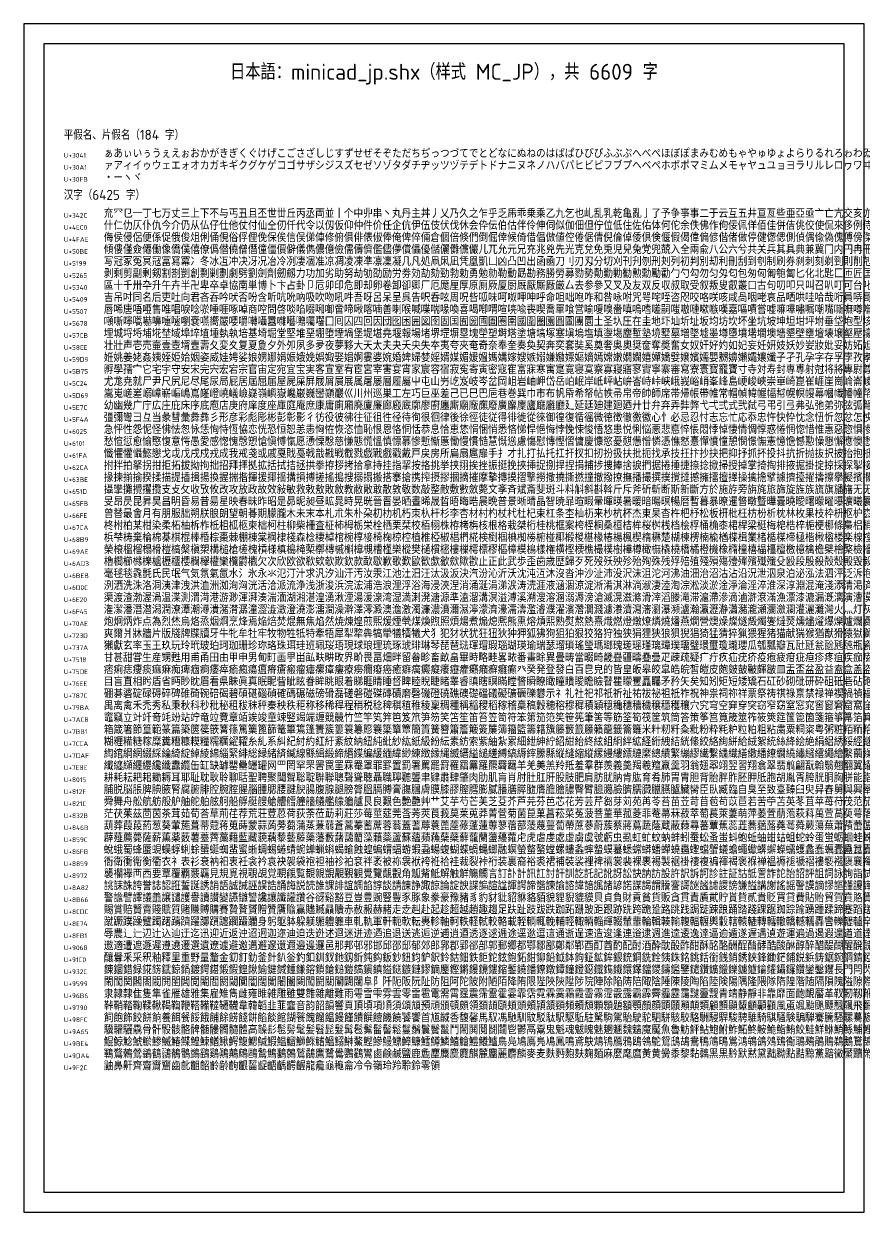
# Model space of a CAD drawing. Extents: x 0 to 2140, y 0 to 594.
# Drawn here: x 1290 to 1710, y 0 to 594 of the extents above; entities that cross this region are included whole.
import ezdxf
from ezdxf.enums import TextEntityAlignment as Align

# ---------------------------------------------------------------- set-up
doc = ezdxf.new("R2010")
doc.units = 0
for name, color, linetype, true_color in [('FRAME', 7, 'Continuous', 0xffffff), ('NOTE', 7, 'Continuous', 0xc0c0c0), ('TEXT', 7, 'Continuous', 0xffffff), ('TITLE', 2, 'Continuous', 0xffff00)]:
    doc.layers.add(name, color=color, linetype=linetype, true_color=true_color)
doc.styles.add('MC_JP', font='tssdeng.shx', dxfattribs={"bigfont": 'minicad_jp.shx'})
doc.styles.get("Standard").update_dxf_attribs({"font": 'tssdeng.shx', "bigfont": 'TSSDCHN.SHX'})

msp = doc.modelspace()

# ---------------------------------------------------------------- linework, layer by layer
at = {"layer": 'FRAME'}
for p, q in [((1290, 594), (1290, 0)), ((1710, 594), (1290, 594)), ((1710, 0), (1710, 594)), ((1300, 584), (1300, 10)), ((1700, 584), (1300, 584)), ((1700, 10), (1700, 584)), ((1300, 10), (1700, 10)), ((1290, 0), (1710, 0))]:
    msp.add_line(p, q, dxfattribs=at)

# ---------------------------------------------------------------- texts
at = {"layer": 'NOTE'}
for s, p in [('U+3041', (1310, 527)), ('U+30A1', (1310, 521)), ('U+30FB', (1310, 515)), ('U+342C', (1310, 497)), ('U+4EC0', (1310, 491)), ('U+4FAE', (1310, 485)), ('U+50BE', (1310, 479)), ('U+5199', (1310, 473)), ('U+5265', (1310, 467)), ('U+5340', (1310, 461)), ('U+5409', (1310, 455)), ('U+5507', (1310, 449)), ('U+5678', (1310, 443)), ('U+57CB', (1310, 437)), ('U+58EE', (1310, 431)), ('U+59D9', (1310, 425)), ('U+5B75', (1310, 419)), ('U+5C24', (1310, 413)), ('U+5D69', (1310, 407)), ('U+5E7C', (1310, 401)), ('U+5F4A', (1310, 395)), ('U+6025', (1310, 389)), ('U+6101', (1310, 383)), ('U+61FA', (1310, 377)), ('U+62CA', (1310, 371)), ('U+63BE', (1310, 365)), ('U+651D', (1310, 359)), ('U+65FB', (1310, 353)), ('U+66FE', (1310, 347)), ('U+67CA', (1310, 341)), ('U+68B9', (1310, 335)), ('U+69AE', (1310, 329)), ('U+6AD3', (1310, 323)), ('U+6BEB', (1310, 317)), ('U+6D0C', (1310, 311)), ('U+6E20', (1310, 305)), ('U+6F45', (1310, 299)), ('U+70AE', (1310, 293)), ('U+723D', (1310, 287)), ('U+737A', (1310, 281)), ('U+7518', (1310, 275)), ('U+75DE', (1310, 269)), ('U+76EE', (1310, 263)), ('U+787C', (1310, 257)), ('U+79BA', (1310, 251)), ('U+7AC8', (1310, 245)), ('U+7BB1', (1310, 239)), ('U+7CCA', (1310, 233)), ('U+7DAF', (1310, 227)), ('U+7E8E', (1310, 221)), ('U+8015', (1310, 215)), ('U+812F', (1310, 209)), ('U+821C', (1310, 203)), ('U+832B', (1310, 197)), ('U+846B', (1310, 191)), ('U+859C', (1310, 185)), ('U+86FB', (1310, 179)), ('U+8859', (1310, 173)), ('U+8972', (1310, 167)), ('U+8A82', (1310, 161)), ('U+8B66', (1310, 155)), ('U+8CDC', (1310, 149)), ('U+8E74', (1310, 143)), ('U+8FB1', (1310, 137)), ('U+9068', (1310, 131)), ('U+91C0', (1310, 125)), ('U+932C', (1310, 119)), ('U+9599', (1310, 113)), ('U+96B6', (1310, 107)), ('U+9790', (1310, 101)), ('U+98FC', (1310, 95)), ('U+9A65', (1310, 89)), ('U+9BE4', (1310, 83)), ('U+9DA4', (1310, 77)), ('U+9F2C', (1310, 71))]:
    msp.add_text(s, height=2.4, dxfattribs=at).set_placement(p)
at = {"layer": 'TEXT', "style": 'MC_JP'}
for s, p in [('ぁあぃいぅうぇえぉおかがきぎくぐけげこごさざしじすずせぜそぞただちぢっつづてでとどなにぬねのはばぱひびぴふぶぷへべぺほぼぽまみむめもゃやゅゆょよらりるれろゎわゐゑをんゔゕゖ゛゜ゝゞ', (1330, 527)), ('ァアィイゥウェエォオカガキギクグケゲコゴサザシジスズセゼソゾタダチヂッツヅテデトドナニヌネノハバパヒビピフブプヘベペホボポマミムメモャヤュユョヨラリルレロヮワヰヱヲンヴヵヶヷヸヹヺ', (1330, 521)), ('・ーヽヾ', (1330, 515)), ('㐬㓁㔾一丁七万丈三上下不与丐丑且丕世丗丘丙丞両並丨个中丱串丶丸丹主丼丿乂乃久之乍乎乏乕乖乗乘乙九乞也乢乱乳乾亀亂亅了予争亊事二于云互五井亘亙些亜亞亟亠亡亢交亥亦亨享京亭亮亰亳亶人亻', (1330, 497)), ('什仁仂仄仆仇今介仍从仏仔仕他仗付仙仝仞仟代令以仭仮仰仲件价任企伉伊伍伎伏伐休会伜伝伯估伴伶伸伺似伽佃但佇位低住佐佑体何佗余佚佛作佝佞佩佯佰佳併佶佻佼使侃來侈例侍侏侑侖侘供依侠価侫侭', (1330, 491)), ('侮侯侵侶便係促俄俊俎俐俑俔俗俘俚俛保俟信俣俤俥修俯俱俳俵俶俸俺俾倅倆倉個倍倏們倒倔倖候倚借倡倣値倥倦倨倩倪倫倬倭倶倹偃假偈偉偏偐偕偖做停健偬偲側偵偶偸偽傀傅傍傑傘備傚催傭傲傳傴債傷', (1330, 485)), ('傾僂僅僉僊働像僑僕僖僚僞僣僥僧僭僮僵價僻儀儁儂億儉儒儔儕儖儘儚償儡優儲儷儺儻儼儿兀允元兄充兆兇先光克兌免兎児兒兔党兜兢入全兩兪八公六兮共关兵其具典兼冀冂内円冉冊册再冏冐冑冒冓冕冖冗', (1330, 479)), ('写冠冢冤冥冦冨冩冪冫冬冰冱冲决冴况冶冷冽凄凅准凉凋凌凍凖凛凜凝几凡処凧凩凪凭凰凱凵凶凸凹出函凾刀刂刃刄分切刈刊刋刎刑刔列初判別刧利刪刮到刳制刷券刹刺刻剃剄則削剋剌前剏剔剖剛剝剞剣剤', (1330, 473)), ('剥剩剪副剰剱割剳剴創剽剿劃劇劈劉劍劑劒劔力功加劣助努劫劬劭励労劵効劼劾勁勃勅勇勉勍勒動勗勘務勝勞募勠勢勣勤勦勧勲勳勵勸勹勺勾勿匀匁匂包匆匈匍匏匐匕化北匙匚匝匠匡匣匪匯匱匳匸匹区医匿', (1330, 467)), ('區十千卅卆升午卉半卍卑卒卓協南単博卜卞占卦卩卮卯印危即却卵卷卸卻卿厂厄厖厘厚原厠厥厦厨厩厭厮厰厳厶去参參又叉及友双反収叔取受叙叛叟叡叢口古句叨叩只叫召叭叮可台叱史右叶号司叺吁吃各合', (1330, 461)), ('吉吊吋同名后吏吐向君吝吞吟吠否吩含听吭吮吶吸吹吻吼吽吾呀呂呆呈呉告呎呑呟周呪呰呱味呵呶呷呻呼命咀咄咆咋和咎咏咐咒咢咤咥咨咫咬咯咲咳咸咼咽咾哀品哂哄哇哈哉哘員哢哥哦哨哩哭哮哲哺哽唄唆', (1330, 455)), ('唇唏唐唔唖售唯唱唳唸唹唾啀啄啅商啌問啓啖啗啜啝啣啻啼啾喀喃善喇喉喊喋喘喙喚喜喝喞喟喧喨喩喪喫喬單喰営喻嗄嗅嗇嗔嗚嗜嗟嗣嗤嗷嗹嗽嗾嘆嘉嘔嘖嘗嘘嘛嘩嘯嘱嘲嘴嘶嘸噂噌噎噐噓噛噤器噪噫噬噴', (1330, 449)), ('噸噺嚀嚆嚇嚊嚏嚔嚠嚢嚥嚮嚴嚶嚼囀囁囂囃囈囎囑囓囗囘囚四回因団囮困囲図囹固国囿圀圃圄圈圉國圍圏園圓圖團圜土圣圦圧在圭地圷圸圻址坂均坊坎坏坐坑坡坤坦坩坪坿垂垈垉型垓垠垢垣垤垪垰垳埀埃埆', (1330, 443)), ('埋城埒埓埔埖埜域埠埣埴埵埶執培基埼堀堂堅堆堊堋堕堙堝堡堤堪堯堰報場堵堺堽塀塁塊塋塑塒塔塗塘塙塚塞塡塢塩填塰塲塵塹塾境墅墓増墜墟墨墫墮墳墸墹墺墻墾壁壅壇壊壌壑壓壕壗壘壙壜壞壟壤壥士壬', (1330, 437)), ('壮壯声壱売壷壹壺壻壼壽夂変夊复夏夐夕外夘夙多夛夜夢夥大天太夫夬夭央失夲夷夸夾奄奇奈奉奎奏奐契奔奕套奘奚奠奢奥奧奨奩奪奬奮女奴奸好妁如妃妄妊妍妓妖妙妛妝妣妥妨妬妲妹妻妾姆姉始姐姑姓委', (1330, 431)), ('姙姚姜姥姦姨姪姫姶姻姿威娃娉娑娘娚娜娟娠娥娩娯娵娶娼婀婁婆婉婚婢婦婪婬婿媒媚媛媼媽媾嫁嫂嫉嫋嫌嫐嫖嫗嫡嫣嫦嫩嫺嫻嬉嬋嬌嬖嬢嬪嬬嬰嬲嬶嬾孀孃孅子孑孔孕字存孚孛孜孝孟季孤孥学孩孫孰孱孳', (1330, 425)), ('孵學孺宀它宅宇守安宋完宍宏宕宗官宙定宛宜宝実客宣室宥宦宮宰害宴宵家宸容宿寂寃寄寅密寇寉富寐寒寓寔寛寝寞察寡寢寤寥實寧寨審寫寮寰寳寵寶寸寺対寿封専尃射尅将將專尉尊尋對導小少尓尖尚尠尢', (1330, 419)), ('尤尨尭就尸尹尺尻尼尽尾尿局屁居屆屈届屋屍屎屏屐屑屓展属屠屡層履屬屮屯山屶屹岌岐岑岔岡岨岩岫岬岱岳岶岷岸岻岼岾峅峇峙峠峡峨峩峪峭峯峰島峺峻峽崇崋崎崑崔崕崖崗崘崙崚崛崟崢崩嵋嵌嵎嵐嵒嵜', (1330, 413)), ('嵩嵬嵯嵳嵶嶂嶄嶇嶋嶌嶐嶝嶢嶬嶮嶷嶺嶼嶽巉巌巍巒巓巖巛川州巡巣工左巧巨巫差己已巳巴巵巷巻巽巾市布帆帋希帑帖帙帚帛帝帥師席帯帰帳帶帷常帽幀幃幄幅幇幌幎幔幕幗幟幡幢幣幤干平年幵并幸幹幺幻', (1330, 407)), ('幼幽幾广庁広庄庇床序底庖店庚府庠度座庫庭庵庶康庸廁廂廃廈廉廊廏廐廓廖廚廛廝廟廠廡廢廣廨廩廬廰廱廳廴延廷廸建廻廼廾廿弁弃弄弉弊弋弌弍式弐弑弓弔引弖弗弘弛弟弥弦弧弩弭弯弱張強弸弼弾彁彈', (1330, 401)), ('彊彌彎彐彑当彖彗彙彜彝彡形彦彩彪彫彬彭彰影彳彷役彼彿往征徂徃径待徇很徊律後徐徑徒従得徘徙從徠御徨復循徭微徳徴徹徼徽心忄必忌忍忖志忘忙応忝忠忤快忰忱念忸忻忽忿怎怏怐怒怕怖怙怛怜思怠怡', (1330, 395)), ('急怦性怨怩怪怫怯怱怺恁恂恃恆恊恋恍恐恒恕恙恚恟恠恢恣恤恥恨恩恪恫恬恭息恰恵恷悁悃悄悉悋悌悍悒悔悖悗悚悛悟悠患悦悧悩悪悲悳悴悵悶悸悼悽情惆惇惑惓惘惚惜惟惠惡惣惧惨惰惱想惴惶惷惹惺惻愀', (1330, 389)), ('愁愃愆愈愉愍愎意愕愚愛感愡愧愨愬愴愼愽愾愿慂慄慇慈慊態慌慍慎慓慕慘慙慚慝慟慢慣慥慧慨慫慮慯慰慱慳慴慵慶慷慾憂憇憊憎憐憑憔憖憙憚憤憧憩憫憬憮憲憶憺憾懃懆懇懈應懊懋懌懍懐懣懦懲懴懶懷懸', (1330, 383)), ('懺懼懽懾懿戀戈戉戊戌戍戎成我戒戔或戚戛戝戞戟戠戡戦截戮戯戰戲戳戴戸戻房所扁扇扈扉手扌才扎打払托扛扞扠扣扨扮扱扶批扼找承技抂抃抄抉把抑抒抓抔投抖抗折抛抜択披抬抱抵抹抻押抽拂担拆拇拈拉', (1330, 377)), ('拊拌拍拏拐拑拒拓拔拗拘拙招拜拝拠拡括拭拮拯拱拳拵拶拷拾拿持挂指挈按挌挑挙挟挧挨挫振挺挽挾挿捉捌捍捏捐捕捗捜捧捨捩捫据捲捶捷捺捻掀掃授掉掌掎掏排掖掘掛掟掠採探掣接控推掩措掫掬掲掴掵掻', (1330, 371)), ('掾揀揃揄揆揉描提插揖揚換握揣揩揮援揶揺搆損搏搓搖搗搜搦搨搬搭搴搶携搾摂摎摑摘摧摩摯摶摸摺撃撈撒撓撕撚撞撤撥撩撫播撮撰撲撹撻撼擁擂擅擇操擒擔擘據擠擡擢擣擦擧擬擯擱擲擴擶擺擽擾攀攅攘攜', (1330, 365)), ('攝攣攤攪攫攬支攴攵收攷攸改攻放政故效敍敏救敕敖敗敘教敝敞敢散敦敬数敲整敵敷數斂斃文斈斉斌斎斐斑斗料斛斜斟斡斤斥斧斫斬断斯新斷方於施斿旁旃旄旅旆旋旌族旒旗旙旛无旡既日旦旧旨早旬旭旱旺', (1330, 359)), ('旻昂昃昆昇昊昌明昏易昔昜星映春昧昨昭是昴昵昶昼昿晁時晃晄晉晋晏晒晝晞晟晢晤晦晧晨晩普景晰晴晶智暁暃暄暇暈暉暎暑暖暗暘暝暢暦暫暮暴暸暹暼暾曁曄曇曉曖曙曚曜曝曠曦曩曰曲曳更曵曷書曹曼曽', (1330, 353)), ('曾替最會月有朋服朏朔朕朖朗望朝朞期朦朧木未末本札朮朱朴朶朷朸机朽朿杁杆杉李杏材村杓杖杙杜杞束杠条杢杣杤来杪杭杯杰東杲杳杵杷杼松板枅枇枉枋枌析枕林枚果枝枠枡枢枦枩枯枳枴架枷枸枹柁柄柆', (1330, 347)), ('柊柎柏某柑染柔柘柚柝柞柢柤柧柩柬柮柯柱柳柴柵査柾柿栂栃栄栓栖栗栞校栢栩株栫栲栴核根格栽桀桁桂桃框案桍桎桐桑桓桔桙桜桝桟档桧桴桶桷桼桾桿梁梃梅梍梏梓梔梗梛條梟梠梢梦梧梨梭梯械梱梳梵梶', (1330, 341)), ('梹梺梼棄棆棉棊棋棍棒棔棕棗棘棚棟棠棡棣棧森棯棲棹棺椀椁椄椅椈椋椌植椎椏椒椙椚椛検椡椢椣椥椦椨椪椰椴椶椹椽椿楊楓楔楕楙楚楜楝楞楠楡楢楪楫業楮楯楳楴極楷楸楹楼楽楾榁概榊榎榑榔榕榛榜榠榧', (1330, 335)), ('榮榱榲榴榻榾榿槁槃槇槊構槌槍槎槐槓様槙槝槞槧槨槫槭槲槹槻槽槿樂樅樊樋樌樒樓樔樗標樛樞樟模樢樣権横樫樮樵樶樸樹樺樽橄橅橇橈橋橘橙機橡橢橦橲橸橿檀檄檍檎檐檗檜檠檢檣檪檬檮檳檸檻櫁櫂櫃櫑', (1330, 329)), ('櫓櫚櫛櫞櫟櫨櫪櫺櫻欄欅權欒欖欝欟欠次欣欧欲欷欸欹欺欽款歃歇歉歌歎歐歓歔歙歛歟歡止正此武歩歪歯歳歴歸歹死歿殀殃殄殆殉殊残殍殕殖殘殞殤殪殫殯殱殲殳殴段殷殺殻殼殿毀毅毆毋母毎毒毓比毘毛毟', (1330, 323)), ('毫毬毯毳氈氏民氓气気氛氣氤水氵氷永氺氾汀汁求汎汐汕汗汚汝汞江池汢汨汪汰汲汳決汽汾沁沂沃沈沌沍沐沒沓沖沙沚沛没沢沫沮沱河沸油沺治沼沽沾沿況泄泅泉泊泌泓法泗泙泛泝泡波泣泥注泪泯泰泱泳洋', (1330, 317)), ('洌洒洗洙洛洞洟津洩洪洫洲洳洵洶洸活洽派流浄浅浙浚浜浣浤浦浩浪浬浮浴海浸浹涅消涌涎涓涕涙涛涜涯液涵涸涼淀淅淆淇淋淌淑淒淕淘淙淞淡淤淦淨淪淫淬淮深淳淵混淹淺添清渇済渉渊渋渓渕渙渚減渝渟', (1330, 311)), ('渠渡渣渤渥渦温渫測渭渮港游渺渾湃湊湍湎湖湘湛湟湧湫湮湯湲湶湾湿満溂溌溏源準溘溜溝溟溢溥溪溯溲溶溷溺溽滂滄滅滉滋滌滑滓滔滕滝滞滬滯滲滴滷滸滾滿漁漂漆漉漏漑漓演漕漠漢漣漫漬漱漲漸漾漿潁', (1330, 305)), ('潅潔潘潛潜潟潤潦潭潮潯潰潴潸潺潼澀澁澂澄澆澎澑澗澡澣澤澪澱澳澹激濁濂濃濆濔濕濘濛濟濠濡濤濫濬濮濯濱濳濶濺濾瀁瀆瀉瀋瀏瀑瀕瀘瀚瀛瀝瀞瀟瀦瀧瀬瀰瀲瀾灌灑灘灣火灬灯灰灸灼災炉炊炎炒炙炬炭', (1330, 299)), ('炮炯炳炸点為烈烋烏烙烝烟烱烹烽焉焔焙焚焜無焦焰然焼煉煌煎煕煖煙煢煤煥煦照煩煬煮煽熄熈熊熏熔熕熙熟熨熬熱熹熾燃燈燉燎燐燒燔燕燗營燠燥燦燧燬燭燮燵燹燻燼燿爆爍爐爛爨爪爬爭爰爲爵父爺爻爼', (1330, 293)), ('爽爾爿牀牆片版牋牌牒牘牙牛牝牟牡牢牧物牲牴特牽牾犀犁犂犇犒犖犠犢犧犬犭犯犲状犹狂狃狄狆狎狐狒狗狙狛狠狡狢狩独狭狷狸狹狼狽猊猖猗猛猜猝猟猥猩猪猫献猯猴猶猷猾猿獄獅獎獏獗獣獨獪獰獲獵獸', (1330, 287)), ('獺獻玄率玉王玖玩玲玳玻珀珂珈珊珍珎珞珠珥珪班珮珱珸現球琅理琉琢琥琲琳琴琵琶琺琿瑁瑕瑙瑚瑛瑜瑞瑟瑠瑣瑤瑩瑪瑯瑰瑳瑶瑾璃璋璞璢璧環璽瓊瓏瓔瓜瓠瓢瓣瓦瓧瓩瓮瓰瓱瓲瓶瓷瓸甃甄甅甌甍甎甑甓甕', (1330, 281)), ('甘甚甜甞生産甥甦用甫甬田由甲申男甸町画甼畄畆畉畊畋界畍畏畐畑畔留畚畛畜畝畠畢畤略畦畧畩番畫畭異畳畴當畷畸畿疂疆疇疉疊疋疎疏疑疒疔疚疝疣疥疫疱疲疳疵疸疹疼疽疾痂痃病症痊痍痒痔痕痘痙痛', (1330, 275)), ('痞痢痣痩痰痲痳痴痺痼痾痿瘁瘉瘋瘍瘟瘠瘡瘢瘤瘧瘰瘴瘻療癆癇癈癌癒癖癘癜癡癢癧癨癩癪癬癰癲癶癸発登發白百皀皃的皆皇皈皋皎皐皓皖皙皚皮皰皴皷皸皹皺皿盂盃盆盈益盍盒盖盗盛盜盞盟盡監盤盥盧盪', (1330, 269)), ('目盲直相盻盾省眄眇眈眉看県眛眞真眠眤眥眦眩眷眸眺眼着睇睚睛睡督睥睦睨睫睹睾睿瞋瞎瞑瞞瞠瞥瞬瞭瞰瞳瞶瞹瞻瞼瞽瞿矇矍矗矚矛矜矢矣知矧矩短矮矯石矼砂砌砒研砕砠砥砦砧砲破砺砿硅硝硫硬硯硲硴', (1330, 263)), ('硼碁碆碇碌碍碎碑碓碕碗碚碣碧碩碪碯碵確碼碾磁磅磆磊磋磐磑磔磚磧磨磬磯磴磽礁礇礎礑礒礙礦礪礫礬示礻礼社祀祁祇祈祉祐祓祕祖祗祚祝神祟祠祢祥票祭祷祺祿禀禁禄禅禊禍禎福禝禦禧禪禮禰禱禳禸禹', (1330, 257)), ('禺离禽禾禿秀私秉秋科秒秕秘租秡秣秤秦秧秩秬称移稀稈程稍税稔稗稘稙稚稜稟稠種稱稲稷稻稼稽稾稿穀穂穃穆穉積穎穏穐穗穡穢穣穩穫穰穴究穹空穽穿突窃窄窈窒窓窕窖窗窘窟窩窪窮窯窰窶窺窿竃竄竅竇', (1330, 251)), ('竈竊立竍竏竒竓竕站竚竜竝竟章竡竢竣童竦竪竭端竰競竸竹竺竿笂笄笆笈笊笋笏笑笘笙笛笞笠笥符笨第笳笵笶笹筅筆筈等筋筌筍筏筐筑筒答策筝筥筧筬筮筰筱筴筵筺箆箇箋箍箏箒箔箕算箘箙箚箜箝箟管箪箭', (1330, 245)), ('箱箴箸節篁範篆篇築篋篌篏篝篠篤篥篦篩篭篳篶篷簀簇簍簑簒簓簔簗簞簟簡簣簧簪簫簷簸簽簾簿籀籃籌籍籏籐籔籖籘籟籠籤籥籬米籵籾粁粂粃粉粋粍粐粒粕粗粘粛粟粡粢粤粥粧粨粫粭粮粱粲粳粹粽精糀糂糅', (1330, 239)), ('糊糎糒糖糘糜糞糟糠糢糧糯糲糴糶糸糺系糾紀紂約紅紆紊紋納紐純紕紗紘紙級紛紜素紡索紫紬紮累細紲紳紵紹紺紿終絃組絅絆絋経絎絏結絖絛絞絡絢絣給絨絮統絲絳絵絶絹絽綉綏經継続綛綜綟綢綣綫綬維綮', (1330, 233)), ('綯綰綱網綴綵綸綺綻綽綾綿緇緊緋総緑緒緕緘線緜緝緞締緡緤編緩緬緯緲練緻縁縄縅縉縊縋縒縛縞縟縡縢縣縦縫縮縱縲縵縷縹縺縻總績繁繃繆繊繋繍織繕繖繙繚繝繞繡繦繧繩繪繫繭繰繹繻繼繽繿纂纃纈纉續', (1330, 227)), ('纎纏纐纒纓纔纖纛纜缶缸缺罅罌罍罎罐网罒罔罕罘罟罠罣罧罨罩罪罫置罰署罵罷罸罹羂羃羅羆羇羈羊羌美羔羚羝羞羣群羨義羮羯羲羶羸羹羽翁翅翆翊翌習翔翕翠翡翦翩翫翰翳翹翻翼耀老耂考耄者耆耋而耐耒', (1330, 221)), ('耕耗耘耙耜耡耨耳耶耻耽耿聆聊聒聖聘聚聞聟聡聢聨聯聰聲聳聴聶職聹聽聾聿肄肅肆肇肉肋肌肓肖肘肚肛肝股肢肥肩肪肬肭肯肱育肴肺胃胄胆背胎胖胙胚胛胝胞胡胤胥胯胱胴胸胼能脂脅脆脇脈脉脊脚脛脣脩', (1330, 215)), ('脯脱脳脹脾腆腋腎腐腑腓腔腕腟腥腦腫腮腰腱腴腸腹腺腿膀膂膃膈膊膏膓膕膚膜膝膠膣膤膨膩膰膳膵膸膺膽膾膿臀臂臆臈臉臍臑臓臘臙臚臟臠臣臥臧臨自臭至致臺臻臼臾舁舂舅與興舉舊舌舍舎舐舒舖舗舘舛', (1330, 209)), ('舜舞舟舩航舫般舮舳舵舶舷舸船艀艇艘艙艚艝艟艢艤艦艨艪艫艮良艱色艶艷艸艹艾芋芍芒芙芝芟芥芦芫芬芭芯花芳芸芹芻芽苅苑苒苓苔苗苙苛苜苞苟苡苣若苦苧苫英苳苴苹苺苻茂范茄茅茆茉茎茖茗茘茜茣茨', (1330, 203)), ('茫茯茱茲茴茵茶茸茹荀荅草荊荏荐荒荘荳荵荷荻荼莅莇莉莊莎莓莖莚莞莟莠莢莨莪莫莱莵莽菁菅菊菌菎菓菖菘菜菟菠菩菫華菰菱菲菴菷菻菽萃萄萇萊萋萌萍萎萓萠萢萩萪萬萱萵萸萼落葆葉葎著葛葡葢董葦葩', (1330, 197)), ('葫葬葭葮葯葱葵葷葹葺蒂蒄蒋蒐蒔蒙蒜蒟蒡蒭蒲蒸蒹蒻蒼蒿蓁蓄蓆蓉蓊蓋蓍蓐蓑蓖蓙蓚蓬蓮蓴蓼蓿蔀蔆蔑蔓蔔蔕蔗蔘蔚蔟蔡蔣蔦蔬蔭蔵蔽蕀蕁蕃蕈蕉蕊蕋蕎蕕蕗蕘蕚蕣蕨蕩蕪蕭蕷蕾薀薄薇薈薊薐薑薔薗薙薛', (1330, 191)), ('薜薤薦薨薩薪薫薬薮薯薹薺藁藉藍藏藐藕藜藝藤藥藩藪藷藹藺藻藾蘂蘆蘇蘊蘋蘓蘖蘗蘚蘢蘭蘯蘰蘿虍虎虐虔處虚虜虞號虧虫虱虹虻蚊蚋蚌蚓蚕蚣蚤蚩蚪蚫蚯蚰蚶蛄蛆蛇蛉蛋蛍蛎蛔蛙蛛蛞蛟蛤蛩蛬蛭蛮蛯蛸蛹', (1330, 185)), ('蛻蛾蜀蜂蜃蜆蜈蜉蜊蜍蜑蜒蜘蜚蜜蜥蜩蜴蜷蜻蜿蝉蝋蝌蝎蝓蝕蝗蝙蝟蝠蝣蝦蝨蝪蝮蝴蝶蝸蝿螂融螟螢螫螯螳螺螻螽蟀蟄蟆蟇蟋蟐蟒蟠蟬蟯蟲蟶蟷蟹蟻蟾蠅蠍蠎蠏蠑蠕蠖蠡蠢蠣蠧蠱蠶蠹蠻血衂衄衆行衍衒術街', (1330, 179)), ('衙衛衝衞衡衢衣衤表衫衰衲衵衷衽衾衿袁袂袈袋袍袒袖袗袙袞袢袤被袮袰袱袴袵袷袿裁裂裃裄装裏裔裕裘裙補裝裟裡裨裲裳裴裸裹裼製裾褂褄複褊褌褐褒褓褝褞褥褪褫褶褸褻襁襃襄襌襍襖襞襟襠襤襦襪襭襯', (1330, 173)), ('襲襴襷襾西要覃覆覇覈覊見規覓視覗覘覚覡覦覧覩親覬覯覲観覺覽覿觀角觚觜觝解触觧觴觸言訂訃計訊訌討訐訓訖託記訛訝訟訣訥訪設許訳訴訶診註証詁詆詈詐詑詒詔評詛詞詠詢詣試詩詫詬詭詮詰話該詳詼', (1330, 167)), ('誂誄誅誇誉誌認誑誓誕誘誚語誠誡誣誤誥誦誨説読誰課誹誼調諂諄談請諌諍諏諒論諚諛諜諞諠諡諢諤諦諧諫諭諮諱諳諷諸諺諾謀謁謂謄謇謌謎謐謔謖謗謙謚講謝謠謡謦謨謫謬謳謹謾譁證譌譎譏譖識譚譛譜譟', (1330, 161)), ('警譫譬譯議譱譲譴護譽讀讃變讌讎讐讒讓讖讙讚谷谺谿豁豆豈豊豌豎豐豕豚象豢豪豫豬豸豹豺豼貂貅貉貊貌貍貎貔貘貝貞負財貢貧貨販貪貫責貭貮貯貰貲貳貴貶買貸費貼貽貿賀賁賂賃賄資賈賊賍賎賑賓賚賛', (1330, 155)), ('賜賞賠賢賣賤賦質賭賺賻購賽贄贅贇贈贊贋贍贏贐贓贔贖赤赦赧赫赭走赱赳赴起趁超越趙趣趨足趺趾跂跋跌跏跖跚跛距跟跡跣跨跪跫路跳践跼跿踈踉踊踏踐踝踞踟踪踰踴踵蹂蹄蹇蹈蹉蹊蹌蹐蹕蹙蹟蹠蹣蹤蹲', (1330, 149)), ('蹴蹶蹼躁躄躅躇躊躋躍躑躓躔躙躡躪身躬躯躰躱躾軅軆軈車軋軌軍軒軛軟転軣軫軸軻軼軽軾較輅載輊輌輒輓輔輕輙輛輜輝輟輦輩輪輯輳輸輹輻輾輿轂轄轅轆轉轌轍轎轗轜轟轡轢轣轤辛辜辞辟辣辧辨辭辮辯辰', (1330, 143)), ('辱農辶辷辺辻込辿迂迄迅迎近返迚迢迥迦迩迪迫迭迯述迴迷迸迹迺追退送逃逅逆逋逍逎透逐逑逓途逕逖逗這通逝逞速造逡逢連逧逮週進逵逶逸逹逼逾遁遂遅遇遉遊運遍過遏遐遑遒道達違遖遘遙遜遞遠遡遣遥', (1330, 137)), ('遨適遭遮遯遲遵遶遷選遺遼遽避邀邁邂邃還邇邉邊邏邑那邦邨邪邯邱邵邸郁郊郎郛郡郢郤部郭郵郷都鄂鄒鄙鄭鄰鄲酉酊酋酌配酎酒酔酖酘酢酣酥酩酪酬酲酳酵酷酸醂醇醉醋醍醐醒醗醜醢醤醪醫醬醯醴醵醸醺', (1330, 131)), ('釀釁釆采釈釉釋里重野量釐金釖釘釛釜針釟釡釣釦釧釵釶釼釿鈍鈎鈑鈔鈕鈞鈩鈬鈴鈷鈿鉄鉅鉈鉉鉋鉐鉗鉚鉛鉞鉢鉤鉦鉱鉾銀銃銅銑銓銕銖銘銚銛銜銭銷銹鋏鋒鋤鋩鋪鋭鋲鋳鋸鋺鋼錆錏錐錘錙錚錠錢錣錦錨錫', (1330, 125)), ('錬錮錯録錵錺錻鍄鍋鍍鍔鍖鍛鍜鍠鍬鍮鍵鍼鍾鎌鎔鎖鎗鎚鎧鎬鎭鎮鎰鎹鏃鏈鏐鏑鏖鏗鏘鏝鏡鏤鏥鏨鐃鐇鐐鐓鐔鐘鐙鐚鐡鐫鐵鐶鐸鐺鑁鑄鑑鑒鑓鑚鑛鑞鑠鑢鑪鑰鑵鑷鑼鑽鑾鑿钁長門閂閃閇閉閊開閏閑間閔閖閘', (1330, 119)), ('閙閠関閣閤閥閧閨閭閲閹閻閼閾闃闇闊闌闍闔闕闖闘關闡闢闥阜阝阡阨阪阮阯防阻阿陀陂附陋陌降陏限陛陜陝陞陟院陣除陥陦陪陬陰陲陳陵陶陷陸険陽隅隆隈隊隋隍階随隔隕隗隘隙際障隠隣隧隨險隰隱隲隴', (1330, 113)), ('隶隷隸隹隻隼雀雁雄雅集雇雉雋雌雍雎雑雕雖雙雛雜離難雨雩雪雫雰雲零雷雹電需霄霆震霈霊霍霎霏霑霓霖霙霜霞霤霧霪霰露霸霹霽霾靂靄靆靈靉青靖静靜非靠靡面靤靦靨革靫靭靱靴靹靺靼鞁鞄鞅鞆鞋鞍鞏', (1330, 107)), ('鞐鞘鞜鞠鞣鞦鞨鞫鞭鞳鞴韃韆韈韋韓韜韭韮韲音韵韶韻響頁頂頃項順須頌頏預頑頒頓頗領頚頡頤頬頭頰頴頷頸頻頼頽顆顋題額顎顏顔顕願顚顛類顧顫顯顰顱顳顴風颪颯颱颶飃飄飆飛飜食飠飢飩飫飭飮飯飲飴', (1330, 101)), ('飼飽飾餃餅餉養餌餐餒餓餔餘餝餞餠餡餤館餬餮餽餾饂饅饉饋饌饐饑饒饕饗首馗馘香馥馨馬馭馮馳馴馼駁駄駅駆駈駐駑駒駕駘駛駝駟駢駭駮駱駲駸駻駿騁騅騎騏騒験騙騨騫騰騷騾驀驂驃驅驍驕驗驚驛驟驢驤', (1330, 95)), ('驥驩驪驫骨骭骰骸骼髀髄髏髑髓體高髞髟髢髣髦髪髫髭髮髯髱髴髷髻鬆鬘鬚鬟鬢鬣鬥鬧鬨鬩鬪鬮鬯鬱鬲鬻鬼魁魂魃魄魅魍魎魏魑魔魘魚魯魴鮃鮎鮑鮒鮓鮖鮗鮟鮠鮨鮪鮫鮭鮮鮴鮹鯀鯆鯉鯊鯏鯑鯒鯔鯖鯛鯡鯢鯣', (1330, 89)), ('鯤鯨鯰鯱鯲鯵鰄鰆鰈鰉鰊鰌鰍鰐鰒鰓鰔鰕鰛鰡鰤鰥鰭鰮鰯鰰鰲鰹鰺鰻鰾鱆鱇鱈鱒鱗鱚鱠鱧鱶鱸鳥鳧鳩鳫鳬鳰鳳鳴鳶鴃鴆鴇鴈鴉鴎鴒鴕鴛鴟鴣鴦鴨鴪鴫鴬鴻鴾鴿鵁鵄鵆鵈鵐鵑鵙鵜鵝鵞鵠鵡鵤鵬鵯鵲鵺鶇鶉鶏鶚', (1330, 83)), ('鶤鶩鶫鶯鶲鶴鶸鶺鶻鷁鷂鷄鷆鷏鷓鷗鷙鷦鷭鷯鷲鷸鷹鷺鷽鸚鸛鸞鹵鹸鹹鹽鹿麁麈麋麌麑麒麓麕麗麝麟麥麦麩麪麭麸麹麺麻麼麾麿黃黄黌黍黎黏黐黑黒黔默黙黛黜黝點黠黥黨黯黴黶黷黹黻黼黽鼇鼈鼎鼓鼕鼠鼡', (1330, 77)), ('鼬鼻鼾齊齋齎齏齒齔齟齠齡齢齣齦齧齪齬齲齶齷龍龕龜龝龠冷令嶺玲羚聆鈴零領', (1330, 71))]:
    msp.add_text(s, height=4, dxfattribs=at).set_placement(p)
at = {"layer": 'TITLE'}
msp.add_text('日本語：minicad_jp.shx（样式 MC_JP），共 6609 字', height=8, dxfattribs=at).set_placement((1500, 566), align=Align.CENTER)
for s, p in [('平假名、片假名（184 字）', (1310, 536)), ('汉字（6425 字）', (1310, 506))]:
    msp.add_text(s, height=5, dxfattribs=at).set_placement(p)

doc.saveas('drawing.dxf')
